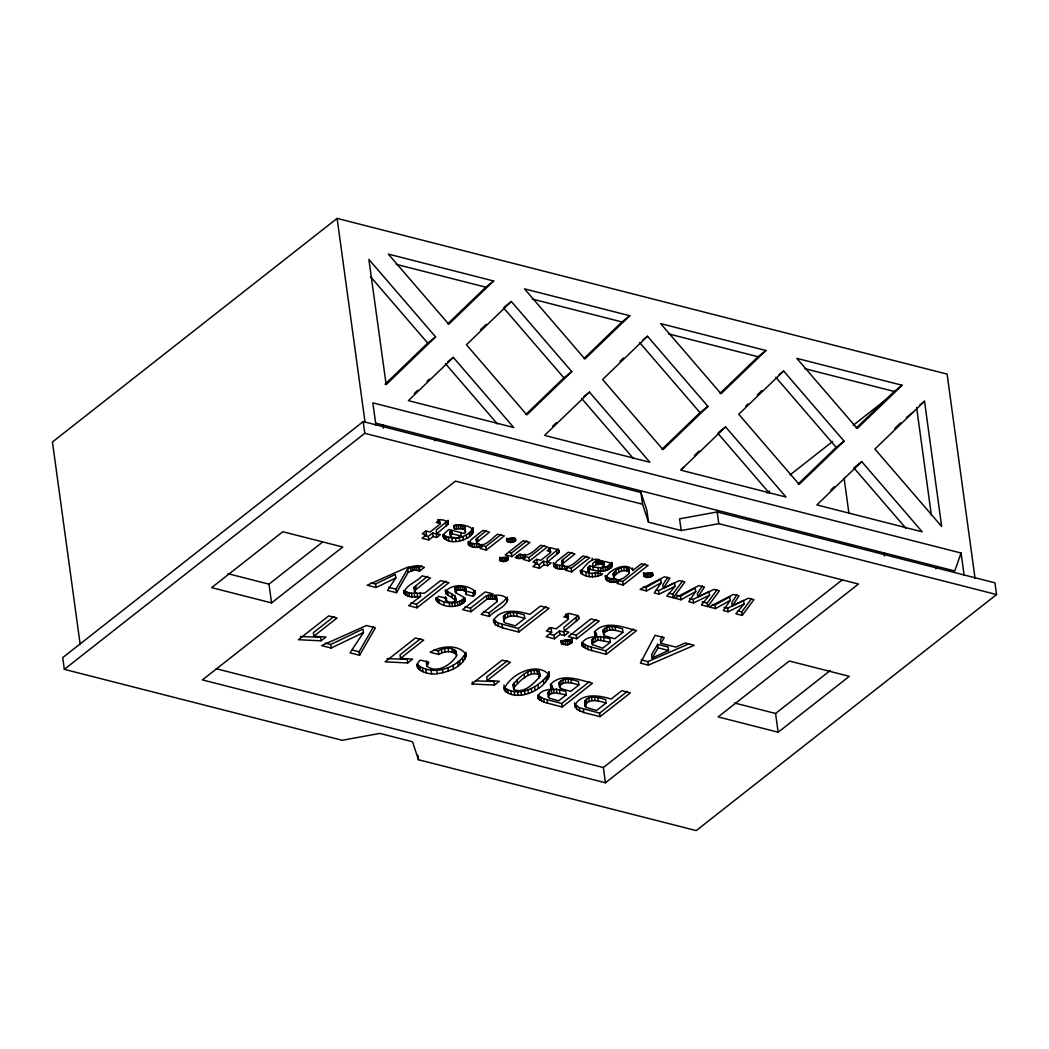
<?xml version="1.0" encoding="UTF-8"?>
<svg xmlns="http://www.w3.org/2000/svg" width="1049" height="1049" viewBox="0 0 1049 1049"><rect width="100%" height="100%" fill="white"/><g stroke="black" fill="none" stroke-linecap="round" stroke-linejoin="round"><path stroke-width="1.5" d="M443.137 536.97L443.766 534.19L448.788 529.483L464.589 533.521L465.533 532.105L464.445 529.706L462.452 528.919L454.453 528.971L453.837 526.06C460.249 522.756 480.337 527.096 470.175 536.118C463.474 541.717 445.458 545.873 442.822 534.623M497.239 600.566L494.813 599.031L494.328 595.504L496.767 597.038L496.977 601.641L481.163 614.347L489.45 616.458C494.315 610.269 505.906 607.712 507.624 599.399C504.163 594.35 496.321 594.809 490.906 595.78L490.578 593.432M603.804 562.697L603.214 561.399L600.474 560.677L600.959 564.192L604.29 565.529L601.824 567.876L593.105 567.103L596.199 564.677L600.959 564.192M652.871 575.232L652.884 574.393C650.577 572.033 645.856 572.505 643.837 575.075L643.811 575.927C646.118 578.301 650.839 577.776 652.871 575.232L652.544 572.885M506.798 540.943L506.824 540.104C508.844 537.534 513.564 537.062 515.872 539.409L515.859 540.248C513.826 542.792 509.106 543.316 506.798 540.943L506.47 538.609M508.372 559.51L507.742 557.976L503.009 557.307L500.189 558.461L499.429 560.114L503.14 561.608L506.392 561.071L508.372 559.51L508.044 557.163M560.795 640.782L561.936 644.02L567.889 644.86L572.295 642.368L572.02 638.998M561.11 643.129L562.08 641.057L565.595 639.615L569.843 639.798L572.334 641.332M420.583 596.317C415.247 597.274 407.248 598.114 403.957 592.855C405.989 584.621 417.109 581.959 422.131 575.835L430.418 577.947L414.761 590.548L415.273 592.619L417.332 593.393L424.648 593.131L440.646 580.569L448.933 582.68L416.964 607.791L408.69 605.666L420.583 596.317L420.111 592.803M434.024 649.869L438.325 650.957C443.294 647.587 451.424 646.722 455.948 651.154L456.617 655.756C451.083 664.909 436.777 674.101 426.825 666.181L428.831 662.26L420.229 660.07C409.949 669.931 429.802 675.53 437.21 673.681C448.329 672.186 466.648 665.945 465.9 652.281M628.731 569.83L628.377 568.348C623.132 565.083 615.763 568.925 613.141 573.908L614.098 578.602C619.723 582.09 625.335 577.068 629.216 573.344L628.784 569.03M455.909 600.395L446.258 593.957L445.786 590.443L455.161 596.068L455.909 600.395L452.447 602.27L448.513 601.982L445.773 600.395L445.55 597.091M475.092 590.587L475.407 592.934L473.335 596.356L465.481 594.35L466.425 593.118L465.822 588.489L464.681 587.532L460.354 586.378L455.41 587.414L455.659 592.685L463.147 596.868L465.113 598.927L465.258 600.959C458.531 608.708 442.14 608.276 436.318 600.094L438.482 596.317L446.769 598.428L445.877 599.438M549.27 677.025L549.02 671.675C550.607 688.55 514.6 704.404 504.084 689.219C510.181 674.153 537.049 660.804 549.492 675.202M503.546 616.366L503.795 621.48L504.897 622.844L515.243 625.873L524.749 618.412L524.277 614.884C517.786 613.049 508.568 609.849 503.546 616.366L503.795 621.48M584.831 700.994L585.08 706.108L586.181 707.472L596.527 710.501L606.047 703.04L605.561 699.526C599.071 697.677 589.853 694.477 584.831 700.994L585.08 706.108M558.986 683.856L559.183 682.545C563.929 676.618 572.426 679.831 578.405 681.43L578.891 684.958L570.708 691.383L560.52 688.472L558.986 683.856L560.048 684.958M559.471 687.37L559.183 682.545M603.044 631.223L603.254 629.911C608 623.998 616.497 627.197 622.477 628.81L622.949 632.324L614.78 638.749L604.578 635.838L603.044 631.223L604.106 632.324M603.529 634.737L603.254 629.911M448.12 524.212L447.648 520.697L436.2 530.204L436.672 533.718L448.12 524.212L448.054 520.278M558.907 552.495L558.422 548.981L546.975 558.488L547.46 562.002L558.907 552.495L559.156 550.895L557.911 549.584L550.725 547.866L547.08 550.725L550.279 551.538L549.82 553.256L540.838 560.31L536.59 559.222L533.062 562.002L537.298 563.077L536.826 559.563M578.655 619.094L578.169 615.579L563.864 627.472L564.349 630.987L578.655 619.094L578.956 617.1L577.409 615.461L568.427 613.311L563.864 616.891L567.876 617.9L568.427 618.464L567.299 620.038L556.062 628.862L550.764 627.512L546.345 630.973L551.656 632.337L551.171 628.823L548.522 628.141M450.362 536.275L450.06 531.699C452.093 527.765 453.011 534.466 450.546 535.226L451.096 537.14L456.905 537.849L461.245 536.078L460.76 532.564M481.596 544.431L481.924 546.778L480.049 548.47L486.277 550.056L504.294 535.908L497.672 534.216C491.85 537.822 484.454 548.994 476.679 543.159L476.403 538.766L486.461 530.624M476.679 543.159L476.403 538.766M566.998 566.237L567.312 568.584L565.437 570.263L571.679 571.862L589.695 557.714L583.06 556.022C577.252 559.628 569.843 570.787 562.08 564.965L561.805 560.559L571.862 552.43M562.08 564.965L561.805 560.559M588.148 571.915L590.285 569.319C597.235 571.207 607.096 573.187 612.183 566.499L612.118 564.677L610.557 563.09L605.653 561.569L599.399 561.871L600.356 560.428C592.213 555.616 584.949 566.001 580.412 571.731C584.516 578.497 596.291 577.75 602.559 574.118L595.937 572.413L591.82 573.488L588.712 572.649L587.873 567.548L589.813 565.791L592.855 566.578M446.258 593.957L446.009 590.744C453.378 583.467 467.579 584.595 474.935 591.177L475.407 592.934M414.447 591.688L414.289 587.02L427.559 576.307M443.714 538.176L443.229 534.662C452.001 541.14 468.051 538.058 472.929 528.067M439.767 524.264L439.02 519.74L439.767 524.264L439.046 524.972L430.051 532.027L425.815 530.951L422.275 533.718L426.523 534.806L426.038 531.292M568.204 619.159L567.391 614.386L567.876 617.9M375.962 425.343L372.854 402.868L961.068 553.033L954.774 570.971L375.503 423.088M483.445 611.528L488.965 612.944L503.717 601.352L507.126 597.078M417.436 667.557L416.964 664.043C430.877 676.762 456.761 668.829 465.599 653.304L466.084 656.818M613.626 577.422C616.235 572.452 623.617 568.597 628.862 571.862L629.269 572.544M504.176 687.331C518.835 698.477 539.933 686.885 548.784 673.51M371.136 582.864L375.568 583.991L395.316 574.459L395.788 577.973L387.553 590.443L396.47 592.724L395.984 589.197L407.694 568.689L414.067 566.591L419.338 567.417L421.619 565.634M396.47 592.724L408.179 572.216L414.552 570.118L419.823 570.944L424.373 567.365L417.856 565.568L407.523 567.234L367.163 585.237L376.053 587.506L395.788 577.973M325.229 643.116L330.697 644.519L362.941 629.033L363.426 632.547L350.038 652.845L359.584 655.284L359.099 651.77L373.339 627.027M359.584 655.284L375.411 627.787L366.429 625.492L321.597 645.594L331.182 648.033L363.426 632.547M512.935 684.617C519.045 677.68 528.932 666.823 539.199 671.294L540.143 676.33C533.993 683.24 524.212 694.032 513.944 689.599L512.935 684.617L513.459 686.085M513.42 688.131C519.53 681.194 529.417 670.337 539.684 674.809L540.143 676.33M662.404 636.376L660.398 639.759L660.883 643.286L675.962 647.128L685.063 642.958L694.215 645.292L648.374 665.132L640.414 663.086L655.087 635.301L664.227 637.635L660.883 643.286M657.657 644.335L651.573 654.576L652.045 658.09L668.58 650.511L668.095 646.997L657.657 644.335L658.143 647.849L652.045 658.09M667.833 577.212L662.85 584.791L663.335 588.305L679.372 580.608L684.905 582.011L673.222 597.773L666.823 596.147L675.045 586.325L674.559 582.811L658.562 590.639L656.163 590.036M663.335 588.305L669.97 578.209L664.423 576.793L640.087 589.315L646.486 590.954L661.211 582.772L660.726 579.258L646 587.44L643.443 586.784M702.345 586.024L697.362 593.603L697.847 597.117L713.884 589.407L719.417 590.823L707.734 606.584L701.335 604.958L709.557 595.137L709.072 591.61L693.074 599.451L689.481 598.533M697.847 597.117L704.482 587.007L698.936 585.591L674.599 598.127L680.985 599.766L695.723 591.584L695.238 588.069L680.513 596.252L676.671 595.268M736.857 594.835L731.874 602.414L732.359 605.929L748.396 598.218L753.916 599.635L742.246 615.396L735.847 613.77L744.056 603.949L743.584 600.421L727.586 608.263L723.994 607.345M732.359 605.929L738.994 595.819L733.448 594.403L709.111 606.938L715.497 608.577L730.222 600.395L729.75 596.881L715.025 605.05L712.468 604.408M661.211 582.772L654.248 592.934L659.047 594.167L675.045 586.325M695.723 591.584L688.76 601.746L693.559 602.965L709.557 595.137M730.222 600.395L723.272 610.557L728.072 611.777L744.056 603.949M455.292 591.806L457.154 590.259L460.826 589.892L465.166 591.046L466.425 593.118M455.436 596.881L455.332 601.182M673.222 597.773L672.737 594.259L682.466 581.12M707.734 606.584L707.249 603.07L716.978 589.931M742.246 615.396L741.761 611.882L751.49 598.743M436.777 601.339L436.292 597.825C443.609 604.054 457.993 605.273 464.773 597.445L465.258 600.959M601.038 571.141L600.566 567.627L606.912 566.617L611.711 562.985L612.183 566.499M561.936 644.02L561.451 640.506L567.404 641.345L571.81 638.854L572.295 642.368M591.885 639.864L595.268 637.202L600.408 636.546L609.889 638.697L610.361 642.211L602.729 648.203L592.41 644.637L591.885 639.864L592.41 644.637M547.827 692.497L551.21 689.836L556.35 689.18L565.817 691.33L566.303 694.844L558.671 700.837L549.794 698.346L548.352 697.27L547.827 692.497L547.866 693.743M592.37 643.378L598.14 640.113L610.361 642.211M566.303 694.844L554.082 692.746L549.663 694.517L548.352 697.27M504.018 619.893C509.053 613.363 518.272 616.563 524.749 618.412M585.316 704.522C590.338 697.991 599.556 701.191 606.047 703.04M473.335 596.356L472.85 592.842L474.384 591.19L474.869 594.704M603.726 633.426C608.472 627.512 616.969 630.711 622.949 632.324M559.668 686.059C564.414 680.145 572.911 683.345 578.891 684.958M476.889 542.281L489.503 532.131L482.881 530.44L471.237 539.579L468.182 544.038C470.883 548.352 477.544 547.539 481.924 546.778M562.29 564.074L574.904 553.938L568.27 552.246L556.639 561.385L553.584 565.831C556.272 570.145 562.946 569.332 567.312 568.584M566.814 616.524L567.719 615.645M435.623 336.886L386.163 384.681L368.868 259.405L435.623 336.886L427.73 343.089L385.049 384.196M447.779 323.787L485.779 287.19L493.673 280.988L388.327 254.107L448.762 324.233L493.673 280.988M414.316 393.532L417.777 390.215M426.982 381.338L429.29 379.122M480.416 329.884L486.185 324.338M453.312 357.394L408.402 400.639L513.748 427.533L453.312 357.394L447.661 361.826M511.348 301.496L466.438 344.754L526.873 414.879L571.784 371.634L511.348 301.496L504.582 306.819M525.89 414.434L563.89 377.837L571.784 371.634M583.939 358.535L621.939 321.951L629.833 315.749L524.487 288.855L584.922 358.994L629.833 315.749M552.771 426.078L556.232 422.747M619.998 361.328L623.46 358.011M589.459 392.142L544.549 435.401L649.908 462.281L589.459 392.142L583.821 396.574M647.508 336.257L602.598 379.502L663.034 449.641L707.931 406.396L647.508 336.257L642.971 339.824M662.011 449.221L700.011 412.624L707.931 406.396M720.034 393.336L758.034 356.739L765.98 350.51L660.647 323.603L721.069 393.755L765.98 350.51M694.412 455.554L699.067 451.07M745.813 406.055L748.121 403.839M757.326 394.962L761.941 390.53M725.606 426.917L680.709 470.149L786.055 497.056L725.606 426.917L718.827 432.24M783.655 371.018L738.745 414.263L799.181 484.402L844.091 441.157L783.655 371.018L779.145 374.559M798.197 483.956L836.197 447.359L844.091 441.157M856.233 428.058L894.233 391.461L902.14 385.258L796.794 358.365L857.23 428.503L902.14 385.258M830.834 490.053L834.283 486.723M894.797 428.451L900.593 422.878M861.767 461.665L816.856 504.91L922.202 531.804L861.767 461.665L853.86 467.88L905.825 528.172M924.523 401.243L874.905 449.024L941.674 526.493L924.523 401.243L919.999 404.796M618.543 581.985L617.009 583.428L623.158 585.001L648.098 565.411L641.463 563.719L632.98 570.394C623.054 556.088 587.44 585.119 618.543 581.985L618.228 579.638M490.906 595.78L492.964 593.918L485.163 591.924L462.648 609.613L470.962 611.737L486.906 599.215L494.813 599.031M525.077 557.727L523.11 559.458L529.365 561.058L547.381 546.909L540.76 545.218C534.833 549.768 528.276 558.317 519.937 553.951L515.216 557.57L518.888 558.566L525.077 557.727L524.592 554.213M996.55 594.547L696.221 830.598L418.472 759.738L412.493 741.748L379.817 733.408L342.223 740.279L64.33 669.341L62.717 657.618L363.19 421.593L640.939 492.492L646.905 510.483L648.518 522.205L681.194 530.545L718.788 523.687L996.55 594.547L994.937 582.824L717.188 511.964L679.582 518.822L681.194 530.545M975.032 578.196L947.09 374.1L337.109 218.402L52.45 441.996L80.183 644.479M64.33 669.341L364.79 433.316L642.539 504.215L648.518 522.205M434.824 440.895L437.381 438.888M228 573.698L268.99 584.162L322.358 542.228M271.56 602.913L342.721 547.014L282.81 531.725L211.649 587.624L271.56 602.913L268.99 584.162M426.523 534.806L422.091 538.281L428.726 539.973L433.145 536.498L436.777 537.416L440.305 534.649L436.672 533.718M424.268 535.436L428.241 536.459L432.673 532.984L436.292 533.902L436.777 537.416M333.962 616.497L313.363 632.678L313.848 636.205L325.964 636.979L321.073 640.821L298.401 639.706L328.743 615.881L337.017 617.992L313.848 636.205M481.124 545.349L485.805 546.542L501.238 534.413M410.972 602.86L416.492 604.263L445.891 581.172M508.752 552.403L511.414 553.085L526.847 540.956M511.899 556.599L529.902 542.451L523.254 540.746L505.251 554.895L511.899 556.599L511.414 553.085M420.649 638.618L400.036 654.812L400.521 658.326L412.637 659.1L407.746 662.942L385.088 661.84L415.417 638.002L423.704 640.113L400.521 658.326M524.198 556.337L528.893 557.543L544.326 545.414M464.943 606.807L470.477 608.223L486.421 595.701L490.25 595.019L490.722 598.533M537.298 563.077L532.879 566.565L539.501 568.256L543.933 564.768L547.552 565.699L551.079 562.933L547.46 562.002M535.042 563.719L539.016 564.742L543.448 561.254L547.067 562.185L547.552 565.699M681.43 469.06L683.686 467.29M566.512 567.142L571.194 568.335L586.64 556.219M599.307 564.139L598.822 560.625L595.714 561.149L592.619 563.588L593.341 570.092M493.358 619.29L497.921 623.001L518.311 628.521L546.083 606.715M518.783 632.049L549.086 608.25L540.484 606.047L529.811 614.439C518.324 610.688 500.439 607.948 493.541 620.615L495.482 624.798L502.51 627.892L518.783 632.049L518.311 628.521M507.349 660.765L486.749 676.946L487.234 680.46L499.35 681.234L494.459 685.076L471.788 683.974L502.13 660.136L510.417 662.247L487.234 680.46M551.656 632.337L546.109 636.677L554.397 638.802L559.93 634.448L564.467 635.602L568.873 632.141L564.349 630.987M549.781 634.225L553.924 635.274L559.458 630.934L563.982 632.088L564.467 635.602M618.071 580.307L622.673 581.487L645.122 563.851M570.682 633.793L576.216 635.209L596.238 619.487M576.701 638.723L599.215 621.047L590.902 618.923L568.388 636.612L576.701 638.723L576.216 635.209M767.029 493.004L769.599 490.984M790.185 474.817L832.631 441.472M853.204 425.304L890.509 395.998M594.888 635.248L594.403 631.721L596.396 633.15L596.881 636.664L594.888 635.248L594.744 631.629C605.666 619.828 623.788 627.42 636.573 630.58L606.27 654.379L588.214 649.633L582.234 646.04L581.762 642.526L587.728 646.118L605.784 650.865L633.557 629.046M906.349 417.528L913.128 412.205M550.83 687.869L550.345 684.354L552.338 685.784L552.81 689.298L550.83 687.869L550.686 684.263C561.608 672.461 579.73 680.054 592.501 683.214L562.212 707.013L544.156 702.266L538.176 698.673L537.704 695.159L543.67 698.739L561.726 703.486L589.499 681.68M574.642 703.918L579.205 707.629L599.595 713.163L627.368 691.343M600.08 716.677L630.37 692.878L621.769 690.675L611.095 699.067C599.622 695.317 581.723 692.576 574.826 705.243L576.78 709.426L583.795 712.52L600.08 716.677L599.595 713.163M216.199 668.711L603.345 767.54L842.242 579.874M605.43 782.777L858.462 584.018L455.436 481.137L202.418 679.896L605.43 782.777L603.345 767.54M935.878 568.807L938.435 566.801M734.523 703L775.578 713.477L830.218 670.547M778.148 732.228L849.31 676.33L789.307 661.014L718.145 716.913L778.148 732.228L775.578 713.477M499.599 557.321L502.668 558.094L507.139 556.835M508.778 542.202L508.293 538.688L511.676 538.806L514.613 537.612L515.085 541.127M644.479 576.648L643.994 573.134L648.688 573.777L651.626 572.584L652.111 576.098M466.215 654.615C458.793 643.666 440.383 645.882 430.208 652.281L438.81 654.471C443.779 651.101 451.909 650.236 456.433 654.668L456.617 655.756M641.254 659.913L647.902 661.604L689.298 643.693M518.888 558.566L518.416 555.052L522.415 554.777L522.9 558.304M404.455 593.944L403.983 590.43L408.953 592.947L417.096 593.341L417.581 596.855M553.452 563.169L557.281 565.136L564.336 565.516L564.821 569.043M605.339 575.967L609.692 578.51L615.855 578.864L616.34 582.379M596.881 636.664C591.308 636.704 583.021 638.303 581.697 644.676L582.234 646.04M552.81 689.298C547.25 689.337 538.963 690.937 537.639 697.31L538.176 698.673M300.368 636.481L320.588 637.294L321.073 640.821M387.042 658.602L407.261 659.428L407.746 662.942M475.315 680.801L493.974 681.562L494.459 685.076M468.051 541.376L471.893 543.343L476.508 543.893L476.993 547.408M465.533 532.105L464.995 527.28L463.96 526.192L460.039 525.038L460.511 528.552M581.395 573.711L580.923 570.184L588.856 573.003L589.341 576.517M439.505 523.254L436.292 522.454L439.937 519.583L444.383 520.265L448.369 522.612M396.155 264.322L485.779 287.19M532.315 299.07L621.939 321.951M668.423 333.857L758.034 356.739M804.609 368.592L894.233 391.461M452.027 533.718L461.245 536.078M668.895 593.275L672.737 594.259M702.135 601.759L707.249 603.07M737.919 610.898L741.761 611.882M472.85 592.842L464.995 590.836L465.822 588.489M658.143 647.849L668.58 650.511M388.55 587.309L395.984 589.197M352.28 650.026L359.099 651.77M427.782 664.056L426.34 662.653L426.825 666.181M561.595 561.451L562.775 565.686M476.194 539.645L476.902 540.366M413.962 588.174L414.801 589.105M775.749 377.22L836.197 447.359M639.575 342.485L700.011 412.624M717.7 433.132L769.651 493.423M503.454 307.711L563.89 377.837M581.566 398.358L633.517 458.649M370.507 276.674L427.73 343.089M445.405 363.597L497.37 423.888M449.877 532.748L450.611 533.626M587.663 568.401L588.24 569.135M454.807 588.279L455.659 592.685M613.141 573.908L614.098 578.602M961.068 553.033L964.149 575.495M916.616 407.445L931.342 515.033M883.966 552.889L884.399 556.022M844.117 478.239L848.89 513.092M717.188 511.964L718.788 523.687M727.586 608.263L728.072 611.777M715.025 605.05L715.497 608.577M693.074 599.451L693.559 602.965M680.513 596.252L680.985 599.766M658.562 590.639L659.047 594.167M640.939 492.492L642.539 504.215M650.314 573.331L650.8 576.858M648.688 573.777L649.174 577.291M646.958 573.895L647.443 577.409M645.305 573.659L645.791 577.173M646 587.44L646.486 590.954M643.509 572.728L643.811 575.927M647.902 661.604L648.374 665.132M632.652 568.047L632.98 570.394M628.377 568.348L629.216 573.344M627.512 567.771L627.997 571.299M626.187 567.325L626.659 570.84M623.749 567.063L624.234 570.59M621.205 567.522L621.69 571.036M622.673 581.487L623.158 585.001M618.556 568.676L619.041 572.19M615.789 570.538L616.274 574.065M613.875 572.374L614.347 575.888M611.803 562.343L612.118 564.677M613.717 578.996L614.203 582.51M610.177 564.808L610.649 568.322M611.659 578.878L612.144 582.392M608.643 565.817L609.128 569.345M609.692 578.51L610.164 582.025M606.912 566.617L607.397 570.132M615.107 626.922L615.579 630.436M607.673 577.842L608.158 581.356M604.985 567.181L605.47 570.695M606.23 576.989L606.702 580.503M603.804 562.002L604.276 566.211M603.214 561.399L603.699 564.913M605.181 575.927L605.824 579.481M612.131 626.437L612.616 629.951M602.008 560.94L602.493 564.454M602.86 567.522L603.332 571.036M609.312 626.541L609.797 630.056M599.084 559.523L599.399 561.871M600.408 572.859L600.723 575.206M606.781 627.197L607.266 630.711M597.196 560.782L597.668 564.296M598.127 567.509L598.612 571.023M598.336 576.045L597.851 572.531L595.058 573.056L595.544 576.57M595.714 561.149L596.199 564.677M604.696 628.377L605.181 631.904M605.784 650.865L606.27 654.379M603.516 637.071L604.001 640.585M592.147 558.068L592.475 560.402M592.003 573.213L592.488 576.727M600.408 636.546L600.893 640.074M589.813 565.791L590.285 569.319M588.777 566.604L589.263 570.132M597.655 636.599L598.14 640.113M588.397 570.302L588.712 572.649M587.873 567.548L588.358 571.062M595.268 637.202L595.753 640.716M585.788 572.413L586.273 575.927M593.249 638.369L593.734 641.883M582.09 571.036L582.575 574.55M591.164 647.128L591.649 650.642M580.346 570.407L580.661 572.754M597.878 697.559L598.363 701.073M587.728 646.118L588.214 649.633M594.586 697.021L595.058 700.535M585.014 645.004L585.499 648.531M591.505 697.152L591.99 700.666M583.034 643.811L583.506 647.325M571.194 568.335L571.679 571.862M588.751 697.913L589.236 701.427M575.993 617.94L576.478 621.454M586.391 699.303L586.876 702.817M585.709 703.958L586.181 707.472M562.893 559.471L563.379 562.985M583.31 709.006L583.795 712.52M561.91 565.686L562.395 569.201M567.942 614.95L568.427 618.464M570.879 639.916L571.364 643.43M579.205 707.629L579.691 711.143M559.563 565.555L560.048 569.082M565.962 613.888L566.447 617.402M569.332 640.808L569.817 644.322M556.678 550.856L557.163 554.383M557.281 565.136L557.766 568.65M567.404 641.345L567.889 644.86M576.294 705.911L576.78 709.426M555.55 564.585L556.022 568.099M574.511 702.896L575.127 707.432M571.049 679.555L571.521 683.069M565.28 641.477L565.765 645.004M554.265 563.929L554.751 567.443M553.361 562.526L553.938 566.696M563.143 641.162L563.615 644.676M550.725 551.984L549.794 548.024L550.279 551.538M550.227 550.201L550.541 552.548M568.073 679.07L568.558 682.584M548.653 547.617L549.138 551.131M559.458 630.934L559.93 634.448M565.254 679.175L565.726 682.689M562.723 679.831L563.195 683.345M560.638 681.011L561.123 684.538M553.924 635.274L554.397 638.802M543.448 561.254L543.933 564.768M560.205 686.138L560.52 688.472M561.726 703.486L562.212 707.013M559.458 689.704L559.943 693.219M556.35 689.18L556.822 692.694M539.016 564.742L539.501 568.256M553.597 689.232L554.082 692.746M551.21 689.836L551.695 693.35M547.775 675.504L548.247 679.018M549.191 691.003L549.663 694.517M545.952 677.654L546.437 681.168M528.893 557.543L529.365 561.058M547.106 699.762L547.591 703.276M543.356 679.975L543.828 683.502M543.67 698.739L544.156 702.266M539.199 671.294L539.684 674.809M538.583 676.041L538.911 678.375M540.956 697.637L541.441 701.152M536.996 670.259L537.481 673.773M520.356 555.065L520.828 558.579M537.77 684.354L538.255 687.882M538.963 696.444L539.448 699.958M533.954 669.931L534.439 673.445M516.751 555.918L517.065 558.265M534.57 686.649L535.042 690.163M513.302 538.36L513.787 541.874M530.886 670.495L531.371 674.009M511.676 538.806L512.161 542.32M531.279 688.511L531.764 692.025M509.945 538.911L510.417 542.438M527.673 671.95L528.158 675.464M527.935 689.967L528.421 693.481M506.982 538.163L507.467 541.677M516.593 612.931L517.065 616.445M524.198 674.284L524.684 677.811M507.31 558.016L507.624 560.363M524.513 691.003L524.998 694.517M505.906 557.557L506.392 561.071M513.289 612.393L513.774 615.907M504.359 557.989L504.844 561.503M502.668 558.094L503.14 561.608M510.22 612.511L510.706 616.038M521.065 691.619L521.55 695.133M507.283 598.258L507.611 600.605M506.549 598.402L507.034 601.916M500.95 557.845L501.435 561.359M517 679.949L517.485 683.463M499.757 558.488L500.085 560.835M507.467 613.285L507.939 616.799M517.616 691.816L518.101 695.33M505.107 614.675L505.579 618.189M514.102 682.597L514.587 686.112M513.63 687.265L513.944 689.599M514.194 691.579L514.679 695.094M502.025 624.365L502.51 627.892M510.771 690.924L511.256 694.438M496.649 599.294L496.977 601.641M496.046 596.173L496.518 599.687M507.768 689.94L508.254 693.455M497.921 623.001L498.406 626.515M505.566 688.747L506.051 692.261M485.805 546.542L486.277 550.056M492.256 595.124L492.742 598.638M503.979 685.049L504.661 690.845M494.997 621.283L495.482 624.798M493.515 620.457L493.843 622.804M488.296 595.216L488.782 598.73M488.965 612.944L489.45 616.458M486.421 595.701L486.906 599.215M478.934 543.723L479.419 547.237M477.505 537.665L477.977 541.179M472.902 527.817L473.401 531.581M472.483 529.522L472.955 533.049M474.161 543.762L474.646 547.276M471.394 531.043L471.88 534.557M471.893 543.343L472.378 546.857M469.69 532.604L470.175 536.118M469.231 532.971L469.703 536.485M470.149 542.779L470.634 546.306M468.877 542.123L469.349 545.65M468.221 542.543L468.536 544.89M466.294 534.898L466.779 538.412M463.96 526.192L464.445 529.706M461.966 525.405L462.452 528.919M462.924 536.419L463.409 539.933M470.477 608.223L470.962 611.737M458.059 524.933L458.531 528.447M459.292 537.455L459.777 540.969M464.681 587.532L465.166 591.046M456.512 528.578L456.04 525.064L453.968 525.457L454.453 528.971M462.596 586.784L463.081 590.299M455.541 537.953L456.027 541.481M463.12 599.477L463.592 602.991M460.354 586.378L460.826 589.892M461.468 600.553L461.953 604.067M472.352 681.85L472.679 684.197M451.162 530.506L451.634 534.02M451.844 537.914L452.316 541.428M458.347 586.378L458.833 589.892M450.06 531.699L450.546 535.226M459.514 601.418L459.987 604.932M456.682 586.745L457.154 590.259M455.41 587.414L455.895 590.928M448.343 537.324L448.828 540.838M457.246 602.074L457.731 605.588M464.537 655.638L465.009 659.152M445.904 522.586L446.389 526.1M455.161 596.068L455.646 599.582M446.074 536.59L446.559 540.117M462.517 658.116L463.002 661.631M454.689 602.532L455.174 606.047M444.37 535.711L444.855 539.225M451.831 594.114L452.303 597.628M451.962 602.755L452.447 606.27M459.567 660.739L460.052 664.253M439.465 520.199L439.951 523.713M457.718 662.194L458.203 665.709M437.879 519.334L438.364 522.861M449.234 602.703L449.706 606.217M455.948 651.154L456.433 654.668M447.621 591.99L448.093 595.504M455.187 650.223L455.672 653.737M453.85 649.436L454.335 652.963M445.248 590.023L445.563 592.37M446.127 597.76L446.612 601.274M445.301 596.881L445.773 600.395M451.935 648.807L452.421 652.321M453.076 665.289L453.561 668.803M443.727 601.824L444.199 605.339M432.673 532.984L433.145 536.498M448.12 648.177L448.605 651.691M438.915 600.067L439.4 603.581M447.897 667.702L448.382 671.216M444.658 648.321L445.143 651.835M437.328 599.005L437.813 602.519M428.241 536.459L428.726 539.973M435.991 597.746L436.318 600.094M441.432 649.252L441.917 652.766M442.376 669.354L442.862 672.868M438.325 650.957L438.81 654.471M436.725 670.167L437.21 673.681M419.338 567.417L419.823 570.944M418.105 567.089L418.577 570.604M431.126 670.127L431.611 673.642M415.915 566.657L416.401 570.184M414.067 566.591L414.552 570.118M426.537 660.909L427.009 664.437M415.679 585.63L416.165 589.145M412.336 566.88L412.821 570.394M425.789 669.223L426.274 672.737M414.289 587.02L414.761 590.548M416.492 604.263L416.964 607.791M414.237 593.55L414.722 597.065M410.526 567.483L410.998 571.01M422.524 668.213L423.009 671.727M411.523 593.419L411.995 596.933M407.694 568.689L408.179 572.216M419.967 667.007L420.452 670.521M408.953 592.947L409.438 596.461M418.118 665.617L418.59 669.131M406.724 592.239L407.196 595.753M382.924 424.989L383.357 428.11M405.058 591.4L405.543 594.914M403.642 590.508L403.957 592.855M417.869 755.346L418.472 759.738M337.109 218.402L365.078 422.485M363.19 421.593L364.79 433.316M375.568 583.991L376.053 587.506M330.697 644.519L331.182 648.033M464.995 527.28L465.048 528.591"/></g></svg>
